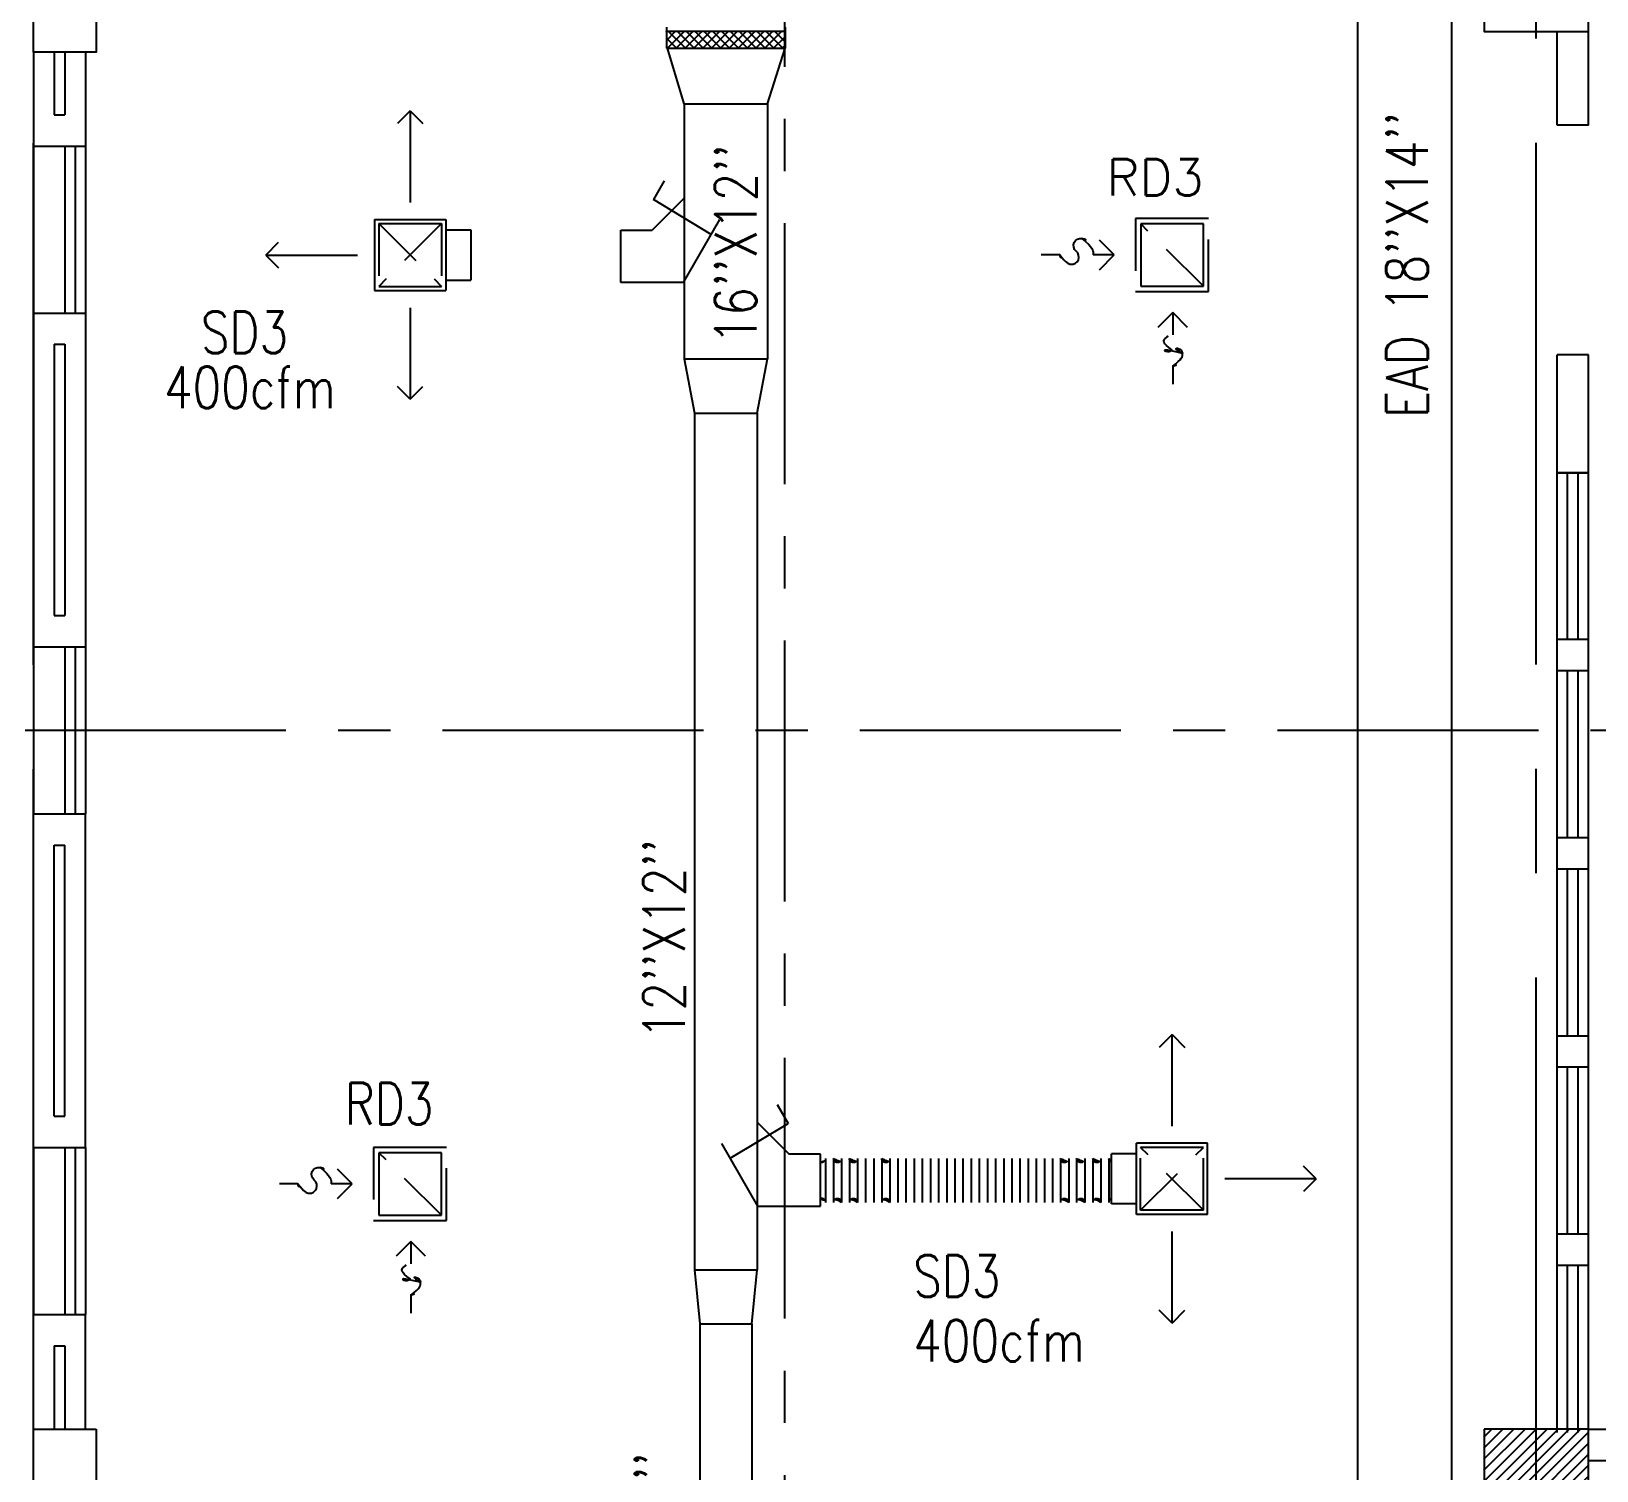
# Model space of a CAD drawing. Extents: x 417866200 to 417866302, y 43498034 to 43498122.
# Drawn here: x 417866252.41 to 417866259.91, y 43498077.71 to 43498084.61 of the extents above; entities that cross this region are included whole.
import ezdxf

# ---------------------------------------------------------------- set-up
doc = ezdxf.new("R2010")
doc.units = 0
doc.header["$MEASUREMENT"] = 0
for name, pattern in [('CENTER', [2, 1.25, -0.25, 0.25, -0.25]), ('CENTERX2', [4, 2.5, -0.5, 0.5, -0.5]), ('HIDDEN', [0.375, 0.25, -0.125])]:
    doc.linetypes.add(name, pattern=pattern)
doc.layers.get('0').update_dxf_attribs({"linetype": 'CONTINUOUS'})
for name, color, linetype in [('AXES', 11, 'CENTERX2'), ('AXES1', 11, 'CENTER'), ('COL', 7, 'CONTINUOUS'), ('DUCT', 6, 'CONTINUOUS'), ('EXDUCT', 10, 'CONTINUOUS'), ('FCU', 6, 'CONTINUOUS'), ('HAT', 11, 'CONTINUOUS'), ('INSUL', 9, 'CONTINUOUS'), ('M-AC-FLEX', 7, 'CONTINUOUS'), ('M-TEXT', 2, 'CONTINUOUS'), ('SCD', 2, 'CONTINUOUS'), ('WALL', 9, 'CONTINUOUS'), ('WIN', 9, 'CONTINUOUS')]:
    doc.layers.add(name, color=color, linetype=linetype)
doc.styles.add('ROMANS', font='ROMANS.shx', dxfattribs={"width": 0.6})

# ---------------------------------------------------------------- blocks, each defined once
blk = doc.blocks.new('C11')
at = {"layer": 'HAT'}
h = blk.add_hatch(dxfattribs=at)
h.set_pattern_fill('ANSI31', color=256, scale=300, style=0)
h.set_pattern_definition([(45, (-248556.182, -75061.005), (-26.5165043, 26.5165043), [])])
h.paths.add_polyline_path([(300, 700), (0, 700), (0, 350), (300, 350)])
h.paths.add_polyline_path([(300, 350), (0, 350), (0, 0), (300, 0)])
at = {"layer": 'COL'}
blk.add_lwpolyline([(300, 700), (300, 0), (0, 0), (0, 700)], close=True, dxfattribs=at)
blk = doc.blocks.new('COL50')
at = {"layer": 'COL'}
blk.add_lwpolyline([(-250, 250), (-250, -250), (250, -250), (250, 250)], close=True, dxfattribs=at)
blk = doc.blocks.new('*X37')
at = {"color": 0}
for p, q in [((73379.2, 155527.4), (73841.6, 155989.7)), ((73379.2, 155580.4), (73788.6, 155989.7)), ((73379.2, 155633.4), (73735.5, 155989.7)), ((73379.2, 155686.5), (73682.5, 155989.7)), ((73379.2, 155739.5), (73629.5, 155989.7)), ((73379.2, 155792.5), (73576.4, 155989.7)), ((73379.2, 155845.6), (73523.4, 155989.7)), ((73379.2, 155898.6), (73470.4, 155989.7)), ((73379.2, 155951.6), (73417.3, 155989.7)), ((73394.6, 155489.7), (73879.2, 155974.3)), ((73447.7, 155489.7), (73879.2, 155921.3)), ((73500.7, 155489.7), (73879.2, 155868.3)), ((73553.7, 155489.7), (73879.2, 155815.2)), ((73606.8, 155489.7), (73879.2, 155762.2)), ((73659.8, 155489.7), (73879.2, 155709.2)), ((73712.8, 155489.7), (73879.2, 155656.1)), ((73765.9, 155489.7), (73879.2, 155603.1)), ((73818.9, 155489.7), (73879.2, 155550.1)), ((73871.9, 155489.7), (73879.2, 155497))]:
    blk.add_line(p, q, dxfattribs=at)
blk = doc.blocks.new('*X57')
at = {"color": 0}
for p, q in [((23911.7, -1650.2), (23966, -1595.9)), ((23911.7, -1597.2), (23912.9, -1595.9)), ((23969.8, -1695.9), (23911.7, -1637.8)), ((23919, -1695.9), (24019, -1595.9)), ((24022.8, -1695.9), (23922.8, -1595.9)), ((23972, -1695.9), (24072, -1595.9)), ((24075.9, -1695.9), (23975.9, -1595.9)), ((24025.1, -1695.9), (24125.1, -1595.9)), ((24128.9, -1695.9), (24028.9, -1595.9)), ((24078.1, -1695.9), (24178.1, -1595.9)), ((24181.9, -1695.9), (24081.9, -1595.9)), ((24131.1, -1695.9), (24231.1, -1595.9)), ((24235, -1695.9), (24135, -1595.9)), ((24184.2, -1695.9), (24284.2, -1595.9)), ((24288, -1695.9), (24188, -1595.9)), ((24237.2, -1695.9), (24337.2, -1595.9)), ((24341, -1695.9), (24241, -1595.9)), ((24290.2, -1695.9), (24390.2, -1595.9)), ((24394.1, -1695.9), (24294.1, -1595.9)), ((24343.3, -1695.9), (24443.3, -1595.9)), ((24447.1, -1695.9), (24347.1, -1595.9)), ((24396.3, -1695.9), (24496.3, -1595.9)), ((24500.1, -1695.9), (24400.1, -1595.9)), ((24449.3, -1695.9), (24549.3, -1595.9)), ((24553.2, -1695.9), (24453.2, -1595.9)), ((24502.4, -1695.9), (24602.4, -1595.9)), ((24606.2, -1695.9), (24506.2, -1595.9)), ((24555.4, -1695.9), (24623.7, -1627.6)), ((24623.7, -1660.4), (24559.2, -1595.9)), ((24608.4, -1695.9), (24623.7, -1680.7)), ((24623.7, -1607.4), (24612.3, -1595.9)), ((23916.8, -1695.9), (23911.7, -1690.9))]:
    blk.add_line(p, q, dxfattribs=at)

msp = doc.modelspace()

# ---------------------------------------------------------------- linework, layer by layer
at = {"layer": 'AXES'}
for p, q in [((417866259.624, 43498033.5727), (417866259.624, 43498111.2854)), ((417866252.424, 43498033.5706), (417866252.424, 43498110.9333))]:
    msp.add_line(p, q, dxfattribs=at)
at = {"layer": 'AXES1'}
for p, q in [((417866256.024, 43498040.437), (417866256.024, 43498099.257)), ((417866210.384, 43498081.257), (417866267.7882, 43498081.257))]:
    msp.add_line(p, q, dxfattribs=at)
at = {"layer": 'DUCT'}
for p, q in [((417866255.5413, 43498084.2588), (417866255.4624, 43498084.5272)), ((417866255.9413, 43498084.2588), (417866256.0261, 43498084.5272)), ((417866255.5413, 43498084.2588), (417866255.9413, 43498084.2588)), ((417866255.5413, 43498084.2588), (417866255.5413, 43498083.0366)), ((417866255.9413, 43498084.2588), (417866255.9413, 43498083.0366)), ((417866255.5389, 43498083.804), (417866255.3889, 43498083.654)), ((417866255.6716, 43498083.6338), (417866255.3946, 43498083.801)), ((417866255.2389, 43498083.404), (417866255.2389, 43498083.654)), ((417866255.2389, 43498083.654), (417866255.3889, 43498083.654)), ((417866255.5389, 43498083.404), (417866255.7128, 43498083.7051)), ((417866255.5389, 43498083.404), (417866255.2389, 43498083.404)), ((417866255.5413, 43498083.0366), (417866255.5913, 43498082.7769)), ((417866255.5413, 43498083.0366), (417866255.9413, 43498083.0366)), ((417866255.8913, 43498082.7769), (417866255.9413, 43498083.0366)), ((417866255.5913, 43498082.7769), (417866255.8913, 43498082.7769)), ((417866255.5913, 43498082.7769), (417866255.5913, 43498078.6715)), ((417866255.8913, 43498082.7769), (417866255.8913, 43498078.6715)), ((417866255.7626, 43498079.2059), (417866256.0397, 43498079.3731)), ((417866255.8953, 43498079.376), (417866256.0453, 43498079.226)), ((417866255.8953, 43498078.976), (417866255.7215, 43498079.2772)), ((417866256.1953, 43498079.226), (417866256.0453, 43498079.226)), ((417866256.1953, 43498078.976), (417866256.1953, 43498079.226)), ((417866255.8953, 43498078.976), (417866256.1953, 43498078.976)), ((417866255.5913, 43498078.6715), (417866255.6163, 43498078.4118)), ((417866255.5913, 43498078.6715), (417866255.8913, 43498078.6715)), ((417866255.8663, 43498078.4118), (417866255.8913, 43498078.6715)), ((417866255.6163, 43498078.4118), (417866255.8663, 43498078.4118)), ((417866255.6163, 43498078.4118), (417866255.6163, 43498074.4915)), ((417866255.8663, 43498078.4118), (417866255.8663, 43498074.4915))]:
    msp.add_line(p, q, dxfattribs=at)
at = {"layer": 'DUCT', "linetype": 'HIDDEN'}
for p, q in [((417866255.4466, 43498083.8912), (417866255.3946, 43498083.801)), ((417866255.9876, 43498079.4633), (417866256.0397, 43498079.3731))]:
    msp.add_line(p, q, dxfattribs=at)
at = {"layer": 'EXDUCT', "linetype": 'ByBlock'}
for p, q in [((417866259.2196, 43498076.7812), (417866259.2196, 43498092.4318)), ((417866258.7696, 43498076.7312), (417866258.7696, 43498087.4925))]:
    msp.add_line(p, q, dxfattribs=at)
at = {"layer": 'FCU', "color": 3}
for p, q in [((417866255.4565, 43498084.6272), (417866255.4565, 43498084.5272)), ((417866256.0261, 43498084.6272), (417866256.0261, 43498084.5272)), ((417866255.4565, 43498084.6072), (417866256.0261, 43498084.6072)), ((417866255.4565, 43498084.5272), (417866256.0261, 43498084.5272))]:
    msp.add_line(p, q, dxfattribs=at)
at = {"layer": 'INSUL'}
for p, q in [((417866252.524, 43498084.507), (417866252.524, 43498084.207)), ((417866252.574, 43498084.507), (417866252.574, 43498084.207)), ((417866252.524, 43498084.207), (417866252.574, 43498084.207)), ((417866252.524, 43498083.107), (417866252.574, 43498083.107)), ((417866252.524, 43498083.107), (417866252.524, 43498081.807)), ((417866252.574, 43498083.107), (417866252.574, 43498081.807)), ((417866252.524, 43498081.807), (417866252.574, 43498081.807)), ((417866252.524, 43498079.407), (417866252.524, 43498080.707)), ((417866252.524, 43498080.707), (417866252.574, 43498080.707)), ((417866252.574, 43498079.407), (417866252.574, 43498080.707)), ((417866252.524, 43498079.407), (417866252.574, 43498079.407)), ((417866252.524, 43498078.307), (417866252.574, 43498078.307)), ((417866252.524, 43498078.307), (417866252.524, 43498077.907)), ((417866252.574, 43498078.307), (417866252.574, 43498077.907))]:
    msp.add_line(p, q, dxfattribs=at)
at = {"layer": 'M-AC-FLEX', "color": 11}
for p, q in [((417866256.2185, 43498079.2049), (417866256.2185, 43498078.9939)), ((417866256.2569, 43498079.2049), (417866256.2569, 43498078.9939)), ((417866256.2569, 43498079.2049), (417866256.2569, 43498078.9939)), ((417866256.2959, 43498079.2049), (417866256.2959, 43498078.9939)), ((417866256.2959, 43498079.2049), (417866256.2959, 43498078.9939)), ((417866256.3335, 43498079.2049), (417866256.3335, 43498078.9939)), ((417866256.3335, 43498079.2049), (417866256.3335, 43498078.9939)), ((417866256.3725, 43498079.2049), (417866256.3725, 43498078.9939)), ((417866256.3725, 43498079.2049), (417866256.3725, 43498078.9939)), ((417866256.4108, 43498079.2049), (417866256.4108, 43498078.9939)), ((417866256.4108, 43498079.2049), (417866256.4108, 43498078.9939)), ((417866256.4498, 43498079.2049), (417866256.4498, 43498078.9939)), ((417866256.4498, 43498079.2049), (417866256.4498, 43498078.9939)), ((417866256.4881, 43498079.2049), (417866256.4881, 43498078.9939)), ((417866256.4881, 43498079.2049), (417866256.4881, 43498078.9939)), ((417866256.5271, 43498079.2049), (417866256.5271, 43498078.9939)), ((417866256.5271, 43498079.2049), (417866256.5271, 43498078.9939)), ((417866256.5654, 43498079.2049), (417866256.5654, 43498078.9939)), ((417866256.6044, 43498079.2049), (417866256.6044, 43498078.9939)), ((417866256.6434, 43498079.2049), (417866256.6434, 43498078.9939)), ((417866256.6824, 43498079.2049), (417866256.6824, 43498078.9939)), ((417866256.7214, 43498079.2049), (417866256.7214, 43498078.9939)), ((417866256.7604, 43498079.2049), (417866256.7604, 43498078.9939)), ((417866256.7994, 43498079.2049), (417866256.7994, 43498078.9939)), ((417866256.8384, 43498079.2049), (417866256.8384, 43498078.9939)), ((417866256.8774, 43498079.2049), (417866256.8774, 43498078.9939)), ((417866256.9164, 43498079.2049), (417866256.9164, 43498078.9939)), ((417866256.9165, 43498079.2049), (417866256.9165, 43498078.9939)), ((417866256.9554, 43498079.2049), (417866256.9554, 43498078.9939)), ((417866256.9555, 43498079.2049), (417866256.9555, 43498078.9939)), ((417866256.9945, 43498079.2049), (417866256.9945, 43498078.9939)), ((417866257.0335, 43498079.2049), (417866257.0335, 43498078.9939)), ((417866257.0725, 43498079.2049), (417866257.0725, 43498078.9939)), ((417866257.1115, 43498079.2049), (417866257.1115, 43498078.9939)), ((417866257.1505, 43498079.2049), (417866257.1505, 43498078.9939)), ((417866257.1895, 43498079.2049), (417866257.1895, 43498078.9939)), ((417866257.2285, 43498079.2049), (417866257.2285, 43498078.9939)), ((417866257.2675, 43498079.2049), (417866257.2675, 43498078.9939)), ((417866257.3065, 43498079.2049), (417866257.3065, 43498078.9939)), ((417866257.3448, 43498079.2049), (417866257.3448, 43498078.9939)), ((417866257.3448, 43498079.2049), (417866257.3448, 43498078.9939)), ((417866257.3838, 43498079.2049), (417866257.3838, 43498078.9939)), ((417866257.3838, 43498079.2049), (417866257.3838, 43498078.9939)), ((417866257.4221, 43498079.2049), (417866257.4221, 43498078.9939)), ((417866257.4221, 43498079.2049), (417866257.4221, 43498078.9939)), ((417866257.4611, 43498079.2049), (417866257.4611, 43498078.9939)), ((417866257.4611, 43498079.2049), (417866257.4611, 43498078.9939)), ((417866257.4611, 43498079.2049), (417866257.4611, 43498078.9939)), ((417866257.4611, 43498079.2049), (417866257.4611, 43498078.9939)), ((417866257.4994, 43498079.2049), (417866257.4994, 43498078.9939)), ((417866257.4994, 43498079.2049), (417866257.4994, 43498078.9939)), ((417866257.4994, 43498079.2049), (417866257.4994, 43498078.9939)), ((417866257.4994, 43498079.2049), (417866257.4994, 43498078.9939)), ((417866257.5377, 43498079.2049), (417866257.5377, 43498078.9939)), ((417866257.5377, 43498079.2049), (417866257.5377, 43498078.9939)), ((417866257.5767, 43498079.2049), (417866257.5767, 43498078.9939)), ((417866257.5767, 43498079.2049), (417866257.5767, 43498078.9939))]:
    msp.add_line(p, q, dxfattribs=at)
at = {"layer": 'M-AC-FLEX'}
for points in [[(417866256.1953, 43498079.1858, 0.471589), (417866256.2185, 43498079.2049, -1.018005), (417866256.2569, 43498079.2049)], [(417866256.2952, 43498079.2049, -1.017916), (417866256.3335, 43498079.2049)], [(417866256.3342, 43498079.2049, 1.017916), (417866256.2959, 43498079.2049)], [(417866256.4498, 43498079.2049, -1), (417866256.4108, 43498079.2049, 1.018005), (417866256.3725, 43498079.2049)], [(417866256.4108, 43498079.2049, 1), (417866256.4498, 43498079.2049, -1.018005), (417866256.4881, 43498079.2049)], [(417866256.6824, 43498079.2049, -1), (417866256.6434, 43498079.2049, 1), (417866256.6044, 43498079.2049, -1), (417866256.5654, 43498079.2049, 1.018005), (417866256.5271, 43498079.2049)], [(417866256.6434, 43498079.2049, 1), (417866256.6824, 43498079.2049, -1), (417866256.7214, 43498079.2049)], [(417866256.7214, 43498079.2049, 1), (417866256.6824, 43498079.2049)], [(417866256.7604, 43498079.2049, -1), (417866256.7214, 43498079.2049, 1), (417866256.6824, 43498079.2049)], [(417866256.6824, 43498079.2049, -1), (417866256.7214, 43498079.2049)], [(417866256.7214, 43498079.2049, 1), (417866256.7604, 43498079.2049, -1), (417866256.7994, 43498079.2049)], [(417866256.8384, 43498079.2049, -1), (417866256.7994, 43498079.2049, 1), (417866256.7604, 43498079.2049)], [(417866256.7604, 43498079.2049, -1), (417866256.7994, 43498079.2049)], [(417866256.7994, 43498079.2049, 1), (417866256.7604, 43498079.2049)], [(417866256.7994, 43498079.2049, 1), (417866256.8384, 43498079.2049, -1), (417866256.8774, 43498079.2049)], [(417866256.8774, 43498079.2049, 1), (417866256.8384, 43498079.2049)], [(417866256.9164, 43498079.2049, -1), (417866256.8774, 43498079.2049, 1), (417866256.8384, 43498079.2049)], [(417866256.8384, 43498079.2049, -1), (417866256.8774, 43498079.2049)], [(417866256.8774, 43498079.2049, 1), (417866256.9164, 43498079.2049, -1), (417866256.9554, 43498079.2049)], [(417866256.8775, 43498079.2049, 1), (417866256.9165, 43498079.2049, -1), (417866256.9555, 43498079.2049)], [(417866256.9944, 43498079.2049, -1), (417866256.9554, 43498079.2049, 1), (417866256.9164, 43498079.2049)], [(417866256.9164, 43498079.2049, -1), (417866256.9554, 43498079.2049)], [(417866256.9554, 43498079.2049, 1), (417866256.9164, 43498079.2049)], [(417866256.9555, 43498079.2049, 1), (417866256.9165, 43498079.2049)], [(417866256.9945, 43498079.2049, -1), (417866256.9555, 43498079.2049, 1), (417866256.9165, 43498079.2049)], [(417866256.9165, 43498079.2049, -1), (417866256.9555, 43498079.2049)], [(417866256.9555, 43498079.2049, 1), (417866256.9945, 43498079.2049, -1), (417866257.0335, 43498079.2049)], [(417866257.0725, 43498079.2049, -1), (417866257.0335, 43498079.2049, 1), (417866256.9945, 43498079.2049)], [(417866256.9945, 43498079.2049, -1), (417866257.0335, 43498079.2049)], [(417866257.0335, 43498079.2049, 1), (417866256.9945, 43498079.2049)], [(417866257.0335, 43498079.2049, 1), (417866257.0725, 43498079.2049, -1), (417866257.1115, 43498079.2049)], [(417866257.1115, 43498079.2049, 1), (417866257.0725, 43498079.2049)], [(417866257.1505, 43498079.2049, -1), (417866257.1115, 43498079.2049, 1), (417866257.0725, 43498079.2049)], [(417866257.0725, 43498079.2049, -1), (417866257.1115, 43498079.2049)], [(417866257.1115, 43498079.2049, 1), (417866257.1505, 43498079.2049, -1), (417866257.1895, 43498079.2049)], [(417866257.2285, 43498079.2049, -1), (417866257.1895, 43498079.2049, 1), (417866257.1505, 43498079.2049)], [(417866257.1505, 43498079.2049, -1), (417866257.1895, 43498079.2049)], [(417866257.1895, 43498079.2049, 1), (417866257.1505, 43498079.2049)], [(417866257.1895, 43498079.2049, 1), (417866257.2285, 43498079.2049, -1), (417866257.2675, 43498079.2049, 1), (417866257.3065, 43498079.2049, -1.018005), (417866257.3448, 43498079.2049)], [(417866257.4611, 43498079.2049, -1), (417866257.4221, 43498079.2049, 1.018005), (417866257.3838, 43498079.2049)], [(417866257.4221, 43498079.2049, 1), (417866257.4611, 43498079.2049, -1.018005), (417866257.4994, 43498079.2049)], [(417866257.5384, 43498079.2049, -1), (417866257.4994, 43498079.2049, 1.018005), (417866257.4611, 43498079.2049)], [(417866257.4994, 43498079.2049, 1), (417866257.5384, 43498079.2049, -1.018005), (417866257.5767, 43498079.2049)], [(417866256.7994, 43498079.2049, 1), (417866256.8384, 43498079.2049)], [(417866256.8384, 43498079.2049, -1), (417866256.7994, 43498079.2049)], [(417866257.0725, 43498079.2049, -1), (417866257.0335, 43498079.2049)], [(417866257.0335, 43498079.2049, 1), (417866257.0725, 43498079.2049)], [(417866256.1953, 43498079.0131, -0.471589), (417866256.2185, 43498078.9939, 1.018005), (417866256.2569, 43498078.9939)], [(417866256.4498, 43498078.9939, 1), (417866256.4108, 43498078.9939, -1.018005), (417866256.3725, 43498078.9939)], [(417866256.4108, 43498078.9939, -1), (417866256.4498, 43498078.9939, 1.018005), (417866256.4881, 43498078.9939)], [(417866256.6824, 43498078.9939, 1), (417866256.6434, 43498078.9939, -1), (417866256.6044, 43498078.9939, 1), (417866256.5654, 43498078.9939, -1.018005), (417866256.5271, 43498078.9939)], [(417866256.6434, 43498078.9939, -1), (417866256.6824, 43498078.9939, 1), (417866256.7214, 43498078.9939)], [(417866256.7604, 43498078.9939, 1), (417866256.7214, 43498078.9939, -1), (417866256.6824, 43498078.9939)], [(417866256.7214, 43498078.9939, -1), (417866256.7604, 43498078.9939, 1), (417866256.7994, 43498078.9939)], [(417866256.8384, 43498078.9939, 1), (417866256.7994, 43498078.9939, -1), (417866256.7604, 43498078.9939)], [(417866256.7994, 43498078.9939, -1), (417866256.8384, 43498078.9939)], [(417866256.8384, 43498078.9939, 1), (417866256.7994, 43498078.9939)], [(417866256.7994, 43498078.9939, -1), (417866256.8384, 43498078.9939, 1), (417866256.8774, 43498078.9939)], [(417866256.9164, 43498078.9939, 1), (417866256.8774, 43498078.9939, -1), (417866256.8384, 43498078.9939)], [(417866256.8774, 43498078.9939, -1), (417866256.9164, 43498078.9939, 1), (417866256.9554, 43498078.9939)], [(417866256.8775, 43498078.9939, -1), (417866256.9165, 43498078.9939, 1), (417866256.9555, 43498078.9939)], [(417866256.9944, 43498078.9939, 1), (417866256.9554, 43498078.9939, -1), (417866256.9164, 43498078.9939)], [(417866256.9945, 43498078.9939, 1), (417866256.9555, 43498078.9939, -1), (417866256.9165, 43498078.9939)], [(417866256.9555, 43498078.9939, -1), (417866256.9945, 43498078.9939, 1), (417866257.0335, 43498078.9939)], [(417866257.0725, 43498078.9939, 1), (417866257.0335, 43498078.9939, -1), (417866256.9945, 43498078.9939)], [(417866257.0725, 43498078.9939, 1), (417866257.0335, 43498078.9939)], [(417866257.0335, 43498078.9939, -1), (417866257.0725, 43498078.9939, 1), (417866257.1115, 43498078.9939)], [(417866257.0335, 43498078.9939, -1), (417866257.0725, 43498078.9939)], [(417866257.1505, 43498078.9939, 1), (417866257.1115, 43498078.9939, -1), (417866257.0725, 43498078.9939)], [(417866257.1115, 43498078.9939, -1), (417866257.1505, 43498078.9939, 1), (417866257.1895, 43498078.9939)], [(417866257.2285, 43498078.9939, 1), (417866257.1895, 43498078.9939, -1), (417866257.1505, 43498078.9939)], [(417866257.1895, 43498078.9939, -1), (417866257.2285, 43498078.9939, 1), (417866257.2675, 43498078.9939, -1), (417866257.3065, 43498078.9939, 1.018005), (417866257.3448, 43498078.9939)], [(417866257.4611, 43498078.9939, 1), (417866257.4221, 43498078.9939, -1.018005), (417866257.3838, 43498078.9939)], [(417866257.4221, 43498078.9939, -1), (417866257.4611, 43498078.9939, 1.018005), (417866257.4994, 43498078.9939)], [(417866257.5384, 43498078.9939, 1), (417866257.4994, 43498078.9939, -1.018005), (417866257.4611, 43498078.9939)], [(417866257.4994, 43498078.9939, -1), (417866257.5384, 43498078.9939, 1.018005), (417866257.5767, 43498078.9939)], [(417866256.2952, 43498078.9933, 1.000002), (417866256.3335, 43498078.9939)], [(417866256.3342, 43498078.9933, -1.000002), (417866256.2959, 43498078.9939)], [(417866256.7214, 43498078.9939, -1.000001), (417866256.6824, 43498078.9939)], [(417866256.6824, 43498078.9939, 1.000001), (417866256.7214, 43498078.9939)], [(417866256.7604, 43498078.9939, 1.000001), (417866256.7994, 43498078.9939)], [(417866256.7994, 43498078.9939, -1.000001), (417866256.7604, 43498078.9939)], [(417866256.8774, 43498078.9939, -1.000001), (417866256.8384, 43498078.9939)], [(417866256.8384, 43498078.9939, 1.000001), (417866256.8774, 43498078.9939)], [(417866256.9164, 43498078.9939, 1.000001), (417866256.9554, 43498078.9939)], [(417866256.9554, 43498078.9939, -1.000001), (417866256.9164, 43498078.9939)], [(417866256.9555, 43498078.9939, -1.000001), (417866256.9165, 43498078.9939)], [(417866256.9165, 43498078.9939, 1.000001), (417866256.9555, 43498078.9939)], [(417866256.9945, 43498078.9939, 1.000001), (417866257.0335, 43498078.9939)], [(417866257.0335, 43498078.9939, -1.000001), (417866256.9945, 43498078.9939)], [(417866257.1115, 43498078.9939, -1.000001), (417866257.0725, 43498078.9939)], [(417866257.0725, 43498078.9939, 1.000001), (417866257.1115, 43498078.9939)], [(417866257.1505, 43498078.9939, 1.000001), (417866257.1895, 43498078.9939)], [(417866257.1895, 43498078.9939, -1.000001), (417866257.1505, 43498078.9939)]]:
    msp.add_lwpolyline(points, format="xyb", dxfattribs=at)
for centre, start, end in [((417866256.2764, 43498079.2049), 180, 331.56864), ((417866256.2764, 43498079.2049), 208.43136, 0), ((417866256.353, 43498079.2049), 180, 331.56864), ((417866256.353, 43498079.2049), 208.43136, 0), ((417866256.5076, 43498079.2049), 180, 331.56864), ((417866256.5076, 43498079.2049), 208.43136, 0), ((417866257.3643, 43498079.2049), 180, 331.56864), ((417866257.3643, 43498079.2049), 208.43136, 0), ((417866257.4416, 43498079.2049), 180, 331.56864), ((417866257.4416, 43498079.2049), 208.43136, 0), ((417866257.5189, 43498079.2049), 180, 331.56864), ((417866257.5189, 43498079.2049), 208.43136, 0), ((417866257.5962, 43498079.2049), 180, 246.7692), ((417866257.5962, 43498079.2049), 208.43136, 246.7692), ((417866256.2764, 43498078.9939), 28.43137, 180.01777), ((417866256.2764, 43498078.9939), 28.43137, 180.01777), ((417866256.2764, 43498078.9939), 359.98223, 151.56863), ((417866256.2764, 43498078.9939), 359.98223, 151.56863), ((417866256.353, 43498078.9939), 28.43137, 180.01777), ((417866256.353, 43498078.9939), 28.43137, 180.01777), ((417866256.353, 43498078.9939), 359.98223, 151.56863), ((417866256.353, 43498078.9939), 359.98223, 151.56863), ((417866256.5076, 43498078.9939), 28.43137, 180.01777), ((417866256.5076, 43498078.9939), 28.43137, 180.01777), ((417866256.5076, 43498078.9939), 359.98223, 151.56863), ((417866256.5076, 43498078.9939), 359.98223, 151.56863), ((417866257.3643, 43498078.9939), 28.43137, 180.01777), ((417866257.3643, 43498078.9939), 28.43137, 180.01777), ((417866257.3643, 43498078.9939), 359.98223, 151.56863), ((417866257.3643, 43498078.9939), 359.98223, 151.56863), ((417866257.4416, 43498078.9939), 28.43137, 180.01777), ((417866257.4416, 43498078.9939), 28.43137, 180.01777), ((417866257.4416, 43498078.9939), 359.98223, 151.56863), ((417866257.4416, 43498078.9939), 359.98223, 151.56863), ((417866257.5189, 43498078.9939), 28.43137, 180.01777), ((417866257.5189, 43498078.9939), 28.43137, 180.01777), ((417866257.5189, 43498078.9939), 359.98223, 151.56863), ((417866257.5189, 43498078.9939), 359.98223, 151.56863), ((417866257.5962, 43498078.9939), 113.23079, 180.01777), ((417866257.5962, 43498078.9939), 113.23079, 180.01777), ((417866257.5962, 43498078.9939), 113.23079, 151.56863), ((417866257.5962, 43498078.9939), 113.23079, 151.56863)]:
    msp.add_arc(centre, 0.0195, start, end, dxfattribs=at)
at = {"layer": 'SCD'}
for p, q in [((417866254.229, 43498084.2261), (417866254.1679, 43498084.165)), ((417866254.229, 43498084.2261), (417866254.229, 43498083.7873)), ((417866254.229, 43498084.2261), (417866254.2901, 43498084.165)), ((417866254.0586, 43498083.7053), (417866254.0586, 43498083.3645)), ((417866254.0586, 43498083.7053), (417866254.3994, 43498083.7053)), ((417866254.3994, 43498083.7053), (417866254.3994, 43498083.3645)), ((417866254.3994, 43498083.6549), (417866254.5194, 43498083.6549)), ((417866254.5194, 43498083.6549), (417866254.5194, 43498083.4149)), ((417866257.729, 43498083.6849), (417866257.729, 43498083.3849)), ((417866258.029, 43498083.6849), (417866257.729, 43498083.6849)), ((417866258.029, 43498083.3849), (417866258.029, 43498083.6849)), ((417866253.5378, 43498083.5349), (417866253.5989, 43498083.596)), ((417866257.6015, 43498083.5352), (417866257.5308, 43498083.6059)), ((417866253.5378, 43498083.5349), (417866253.5989, 43498083.4738)), ((417866253.5378, 43498083.5349), (417866253.9766, 43498083.5349)), ((417866257.3412, 43498083.5352), (417866257.2526, 43498083.5352)), ((417866257.6015, 43498083.5352), (417866257.5005, 43498083.5352)), ((417866257.5308, 43498083.4645), (417866257.6015, 43498083.5352)), ((417866254.0586, 43498083.3645), (417866254.3994, 43498083.3645)), ((417866254.3994, 43498083.4149), (417866254.5194, 43498083.4149)), ((417866257.729, 43498083.3849), (417866258.029, 43498083.3849)), ((417866254.229, 43498083.2825), (417866254.229, 43498082.8437)), ((417866257.8821, 43498083.259), (417866257.8114, 43498083.1883)), ((417866257.9528, 43498083.1883), (417866257.8821, 43498083.259)), ((417866257.8821, 43498083.259), (417866257.8821, 43498083.1521)), ((417866257.8821, 43498083.0018), (417866257.8821, 43498082.9158)), ((417866254.229, 43498082.8437), (417866254.1679, 43498082.9048)), ((417866254.229, 43498082.8437), (417866254.2901, 43498082.9048)), ((417866257.879, 43498079.7982), (417866257.8179, 43498079.7371)), ((417866257.879, 43498079.7982), (417866257.9401, 43498079.7371)), ((417866257.879, 43498079.3594), (417866257.879, 43498079.7982)), ((417866254.0788, 43498079.2325), (417866254.0788, 43498078.9325)), ((417866254.3788, 43498079.2325), (417866254.0788, 43498079.2325)), ((417866254.3788, 43498078.9325), (417866254.3788, 43498079.2325)), ((417866257.7086, 43498079.227), (417866257.5886, 43498079.227)), ((417866257.5886, 43498078.987), (417866257.5886, 43498079.227)), ((417866257.7086, 43498078.9366), (417866257.7086, 43498079.2774)), ((417866258.0494, 43498079.2774), (417866257.7086, 43498079.2774)), ((417866258.0494, 43498078.9366), (417866258.0494, 43498079.2774)), ((417866253.9514, 43498079.0829), (417866253.8807, 43498079.1536)), ((417866258.5702, 43498079.107), (417866258.5091, 43498079.1681)), ((417866253.6911, 43498079.0829), (417866253.6025, 43498079.0829)), ((417866253.9514, 43498079.0829), (417866253.8504, 43498079.0829)), ((417866253.8807, 43498079.0122), (417866253.9514, 43498079.0829)), ((417866258.5702, 43498079.107), (417866258.1313, 43498079.107)), ((417866258.5702, 43498079.107), (417866258.5091, 43498079.0459)), ((417866254.0788, 43498078.9325), (417866254.3788, 43498078.9325)), ((417866257.7086, 43498078.987), (417866257.5886, 43498078.987)), ((417866258.0494, 43498078.9366), (417866257.7086, 43498078.9366)), ((417866257.879, 43498078.4158), (417866257.879, 43498078.8546)), ((417866254.232, 43498078.8067), (417866254.1613, 43498078.7359)), ((417866254.3027, 43498078.7359), (417866254.232, 43498078.8067)), ((417866254.232, 43498078.8067), (417866254.232, 43498078.6998)), ((417866254.232, 43498078.5495), (417866254.232, 43498078.4635)), ((417866257.879, 43498078.4158), (417866257.8179, 43498078.4769)), ((417866257.879, 43498078.4158), (417866257.9401, 43498078.4769))]:
    msp.add_line(p, q, dxfattribs=at)
at = {"layer": 'SCD', "linetype": 'HIDDEN'}
for p, q in [((417866254.0786, 43498083.6853), (417866254.0786, 43498083.3845)), ((417866254.0786, 43498083.6853), (417866254.3794, 43498083.6853)), ((417866254.3794, 43498083.6853), (417866254.0786, 43498083.3845)), ((417866254.0786, 43498083.6853), (417866254.3794, 43498083.3845)), ((417866254.3794, 43498083.6853), (417866254.3794, 43498083.3845)), ((417866257.704, 43498083.7099), (417866257.704, 43498083.3599)), ((417866258.054, 43498083.7099), (417866257.704, 43498083.7099)), ((417866258.029, 43498083.3849), (417866257.729, 43498083.6849)), ((417866258.054, 43498083.3599), (417866258.054, 43498083.7099)), ((417866254.0786, 43498083.3845), (417866254.3794, 43498083.3845)), ((417866257.704, 43498083.3599), (417866258.054, 43498083.3599)), ((417866254.0538, 43498079.2575), (417866254.0538, 43498078.9075)), ((417866254.4038, 43498079.2575), (417866254.0538, 43498079.2575)), ((417866254.3788, 43498078.9325), (417866254.0788, 43498079.2325)), ((417866254.4038, 43498078.9075), (417866254.4038, 43498079.2575)), ((417866257.7286, 43498078.9566), (417866257.7286, 43498079.2574)), ((417866258.0294, 43498079.2574), (417866257.7286, 43498079.2574)), ((417866257.7286, 43498078.9566), (417866258.0294, 43498079.2574)), ((417866258.0294, 43498078.9566), (417866257.7286, 43498079.2574)), ((417866258.0294, 43498078.9566), (417866258.0294, 43498079.2574)), ((417866258.0294, 43498078.9566), (417866257.7286, 43498078.9566)), ((417866254.0538, 43498078.9075), (417866254.4038, 43498078.9075))]:
    msp.add_line(p, q, dxfattribs=at)
at = {"layer": 'SCD'}
for points in [[(417866257.3412, 43498083.5352, 0.1324), (417866257.3635, 43498083.503, 0.15664), (417866257.3943, 43498083.4904, 0.736612), (417866257.4196, 43498083.5533, -0.774232), (417866257.4474, 43498083.6141, -0.203349), (417866257.4896, 43498083.5867, -0.193808), (417866257.5005, 43498083.5352)], [(417866257.8821, 43498083.0018, 0.187862), (417866257.919, 43498083.0246, 0.202645), (417866257.9289, 43498083.0637, 0.616915), (417866257.8788, 43498083.0799, -0.668708), (417866257.8316, 43498083.0991, -0.194285), (417866257.8458, 43498083.135, -0.186051), (417866257.8821, 43498083.1521)], [(417866253.6911, 43498079.0829, 0.1324), (417866253.7134, 43498079.0507, 0.15664), (417866253.7442, 43498079.038, 0.736612), (417866253.7695, 43498079.101, -0.774232), (417866253.7973, 43498079.1618, -0.203349), (417866253.8394, 43498079.1343, -0.193808), (417866253.8504, 43498079.0829)], [(417866254.232, 43498078.5495, 0.187862), (417866254.2689, 43498078.5722, 0.202645), (417866254.2788, 43498078.6114, 0.616915), (417866254.2286, 43498078.6276, -0.668708), (417866254.1815, 43498078.6468, -0.194285), (417866254.1957, 43498078.6826, -0.186051), (417866254.232, 43498078.6998)]]:
    msp.add_lwpolyline(points, format="xyb", dxfattribs=at)
at = {"layer": 'WALL'}
for p, q in [((417866259.724, 43498084.157), (417866259.724, 43498084.607)), ((417866259.874, 43498084.157), (417866259.874, 43498084.607)), ((417866252.424, 43498084.507), (417866252.424, 43498084.057)), ((417866252.674, 43498084.507), (417866252.674, 43498084.057)), ((417866259.874, 43498084.157), (417866259.724, 43498084.157)), ((417866252.424, 43498084.057), (417866252.674, 43498084.057)), ((417866252.424, 43498083.257), (417866252.674, 43498083.257)), ((417866252.424, 43498083.257), (417866252.424, 43498081.657)), ((417866252.674, 43498083.257), (417866252.674, 43498081.657)), ((417866259.724, 43498082.4916), (417866259.724, 43498083.057)), ((417866259.874, 43498083.057), (417866259.724, 43498083.057)), ((417866259.874, 43498082.4916), (417866259.874, 43498083.057)), ((417866259.724, 43498082.4916), (417866259.874, 43498082.4916)), ((417866259.874, 43498082.4916), (417866259.724, 43498082.4916)), ((417866259.724, 43498082.4916), (417866259.874, 43498082.4916)), ((417866252.424, 43498081.657), (417866252.674, 43498081.657)), ((417866259.874, 43498081.6916), (417866259.724, 43498081.6916)), ((417866259.724, 43498081.5416), (417866259.724, 43498081.6916)), ((417866259.874, 43498081.5416), (417866259.874, 43498081.6916)), ((417866259.874, 43498081.5416), (417866259.724, 43498081.5416)), ((417866252.424, 43498080.857), (417866252.674, 43498080.857)), ((417866252.424, 43498079.257), (417866252.424, 43498080.857)), ((417866252.674, 43498079.257), (417866252.674, 43498080.857)), ((417866259.874, 43498080.7416), (417866259.724, 43498080.7416)), ((417866259.724, 43498080.5916), (417866259.724, 43498080.7416)), ((417866259.874, 43498080.5916), (417866259.874, 43498080.7416)), ((417866259.874, 43498080.5916), (417866259.724, 43498080.5916)), ((417866259.874, 43498079.7916), (417866259.724, 43498079.7916)), ((417866259.724, 43498079.6416), (417866259.724, 43498079.7916)), ((417866259.874, 43498079.6416), (417866259.874, 43498079.7916)), ((417866259.874, 43498079.6416), (417866259.724, 43498079.6416)), ((417866252.424, 43498079.257), (417866252.674, 43498079.257)), ((417866259.874, 43498078.8416), (417866259.724, 43498078.8416)), ((417866259.724, 43498078.6916), (417866259.724, 43498078.8416)), ((417866259.874, 43498078.6916), (417866259.874, 43498078.8416)), ((417866259.874, 43498078.6916), (417866259.724, 43498078.6916)), ((417866252.424, 43498078.457), (417866252.674, 43498078.457)), ((417866252.424, 43498077.907), (417866252.424, 43498078.457)), ((417866252.674, 43498077.907), (417866252.674, 43498078.457)), ((417866259.874, 43498077.907), (417866261.874, 43498077.907)), ((417866259.874, 43498077.757), (417866261.874, 43498077.757))]:
    msp.add_line(p, q, dxfattribs=at)
at = {"layer": 'WIN'}
for p, q in [((417866252.424, 43498084.057), (417866252.424, 43498083.257)), ((417866252.574, 43498084.057), (417866252.574, 43498083.257)), ((417866252.624, 43498084.057), (417866252.624, 43498083.257)), ((417866252.674, 43498084.057), (417866252.674, 43498083.257)), ((417866259.724, 43498081.6916), (417866259.724, 43498082.4916)), ((417866259.774, 43498081.6916), (417866259.774, 43498082.4916)), ((417866259.824, 43498081.6916), (417866259.824, 43498082.4916)), ((417866259.874, 43498081.6916), (417866259.874, 43498082.4916)), ((417866252.424, 43498081.657), (417866252.424, 43498080.857)), ((417866252.574, 43498081.657), (417866252.574, 43498080.857)), ((417866252.624, 43498081.657), (417866252.624, 43498080.857)), ((417866252.674, 43498081.657), (417866252.674, 43498080.857)), ((417866259.724, 43498080.7416), (417866259.724, 43498081.5416)), ((417866259.774, 43498080.7416), (417866259.774, 43498081.5416)), ((417866259.824, 43498080.7416), (417866259.824, 43498081.5416)), ((417866259.874, 43498080.7416), (417866259.874, 43498081.5416)), ((417866259.724, 43498079.7916), (417866259.724, 43498080.5916)), ((417866259.774, 43498079.7916), (417866259.774, 43498080.5916)), ((417866259.824, 43498079.7916), (417866259.824, 43498080.5916)), ((417866259.874, 43498079.7916), (417866259.874, 43498080.5916)), ((417866259.724, 43498078.8416), (417866259.724, 43498079.6416)), ((417866259.774, 43498078.8416), (417866259.774, 43498079.6416)), ((417866259.824, 43498078.8416), (417866259.824, 43498079.6416)), ((417866259.874, 43498078.8416), (417866259.874, 43498079.6416)), ((417866252.424, 43498079.257), (417866252.424, 43498078.457)), ((417866252.574, 43498079.257), (417866252.574, 43498078.457)), ((417866252.624, 43498079.257), (417866252.624, 43498078.457)), ((417866252.674, 43498079.257), (417866252.674, 43498078.457)), ((417866259.724, 43498077.8916), (417866259.724, 43498078.6916)), ((417866259.774, 43498077.8916), (417866259.774, 43498078.6916)), ((417866259.824, 43498077.8916), (417866259.824, 43498078.6916)), ((417866259.874, 43498077.8916), (417866259.874, 43498078.6916))]:
    msp.add_line(p, q, dxfattribs=at)

# ---------------------------------------------------------------- block references
at = {"layer": 'COL', "xscale": 0.0009999871253967285, "yscale": 0.001000002026557922, "zscale": 0.001}
for name, p in [('C11', (417866252.424, 43498084.507)), ('COL50', (417866259.624, 43498084.857)), ('C11', (417866252.424, 43498077.207)), ('COL50', (417866259.624, 43498077.657))]:
    msp.add_blockref(name, p, dxfattribs=at)
at = {"layer": 'FCU', "color": 11, "xscale": 0.000800013542175293, "yscale": 0.0007999986410140991, "zscale": 0.0008}
msp.add_blockref('*X57', (417866236.3272, 43498085.884), dxfattribs=at)
at = {"layer": 'HAT', "xscale": 0.0009999871253967285, "yscale": 0.001000002026557922, "zscale": 0.001}
msp.add_blockref('*X37', (417866185.9947, 43497921.9172), dxfattribs=at)

# ---------------------------------------------------------------- texts
at = {"layer": 'M-TEXT', "style": 'ROMANS', "width": 0.8}
for s, p in [("EAD 18''X14''", (417866259.1051, 43498082.7536)), ("16''X12''", (417866255.8887, 43498083.1066)), ("12''X12''", (417866255.5456, 43498079.7763)), ("10''x12''", (417866255.5041, 43498076.8579))]:
    msp.add_text(s, height=0.2, rotation=90, dxfattribs=at).set_placement(p)
at = {"layer": 'M-TEXT', "style": 'ROMANS'}
msp.add_text('RD3', height=0.175, dxfattribs=at).set_placement((417866257.5655, 43498083.8199))
at = {"layer": 'M-TEXT', "style": 'ROMANS', "width": 0.8}
for s, p in [('SD3', (417866253.2265, 43498083.0641)), ('400cfm', (417866253.0496, 43498082.8002)), ('RD3', (417866253.9154, 43498079.3676)), ('SD3', (417866256.6391, 43498078.5414)), ('400cfm', (417866256.6391, 43498078.2309))]:
    msp.add_text(s, height=0.2, dxfattribs=at).set_placement(p)

doc.saveas('drawing.dxf')
